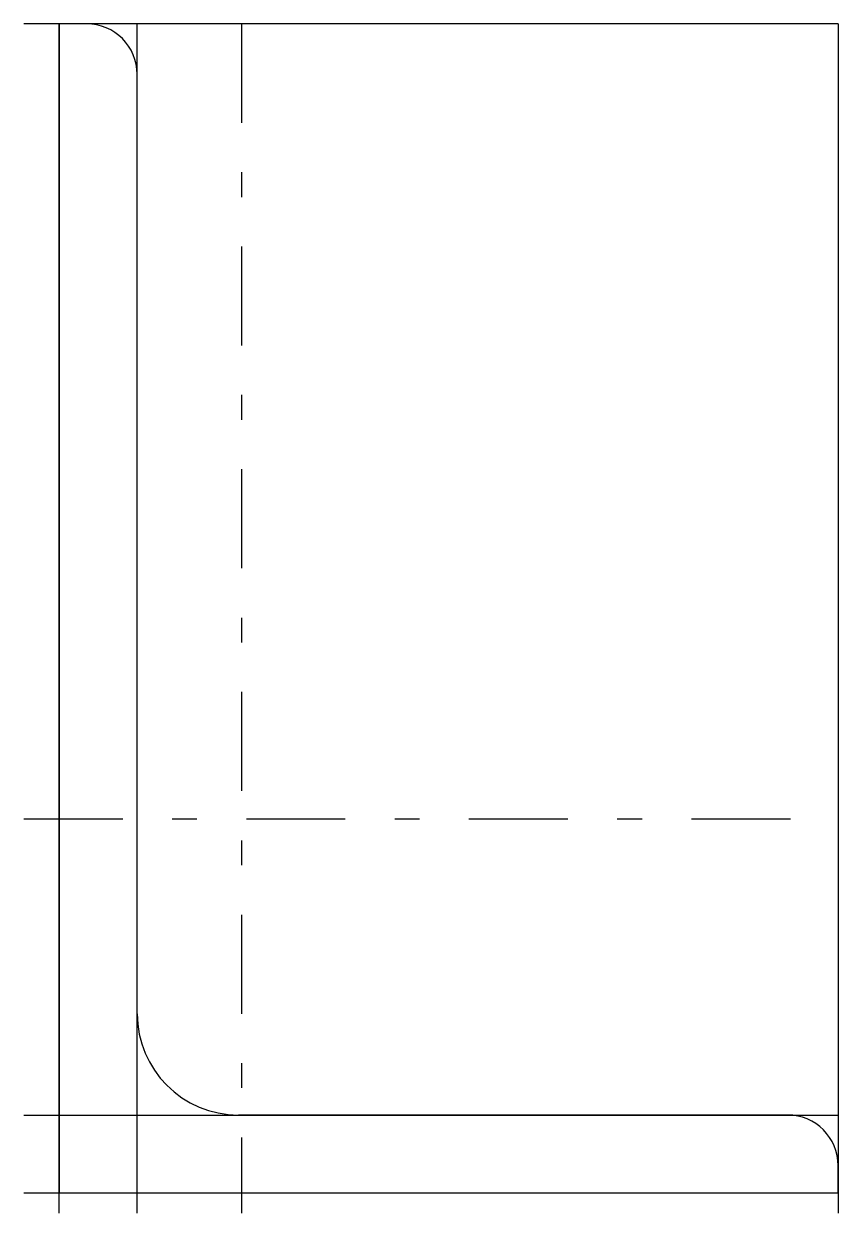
# Model space of a CAD drawing. Extents: x -5 to 100, y -3 to 150.
import ezdxf

# ---------------------------------------------------------------- set-up
doc = ezdxf.new("R2010")
doc.units = 0
doc.linetypes.add('CENTER', pattern=[28.575, 12.7, -6.35, 3.175, -6.35])
doc.layers.get('0').update_dxf_attribs({"linetype": 'CONTINUOUS'})

msp = doc.modelspace()

# ---------------------------------------------------------------- linework, layer by layer
at = {"linetype": 'CONTINUOUS'}
for p, q in [((100, 150), (-4.56, 150)), ((0, -2.6), (0, 150)), ((3.5, 150), (0, 150)), ((0, 150), (0, 0)), ((10, -2.6), (10, 150)), ((100, 150), (100, -2.6)), ((10, 23), (10, 143.5)), ((-4.56, 10), (100, 10)), ((93.5, 10), (23, 10)), ((100, 0), (100, 3.5)), ((-4.56, 0), (100, 0)), ((0, 0), (100, 0))]:
    msp.add_line(p, q, dxfattribs=at)
at = {"linetype": 'CENTER'}
for p, q in [((23.4, 150), (23.4, -2.6)), ((-4.56, 48), (100, 48))]:
    msp.add_line(p, q, dxfattribs=at)
at = {"linetype": 'CONTINUOUS'}
for centre, radius, start, end in [((3.5, 143.5), 6.5, 0, 90), ((23, 23), 13, 180, 270), ((93.5, 3.5), 6.5, 0, 90)]:
    msp.add_arc(centre, radius, start, end, dxfattribs=at)

doc.saveas('drawing.dxf')
